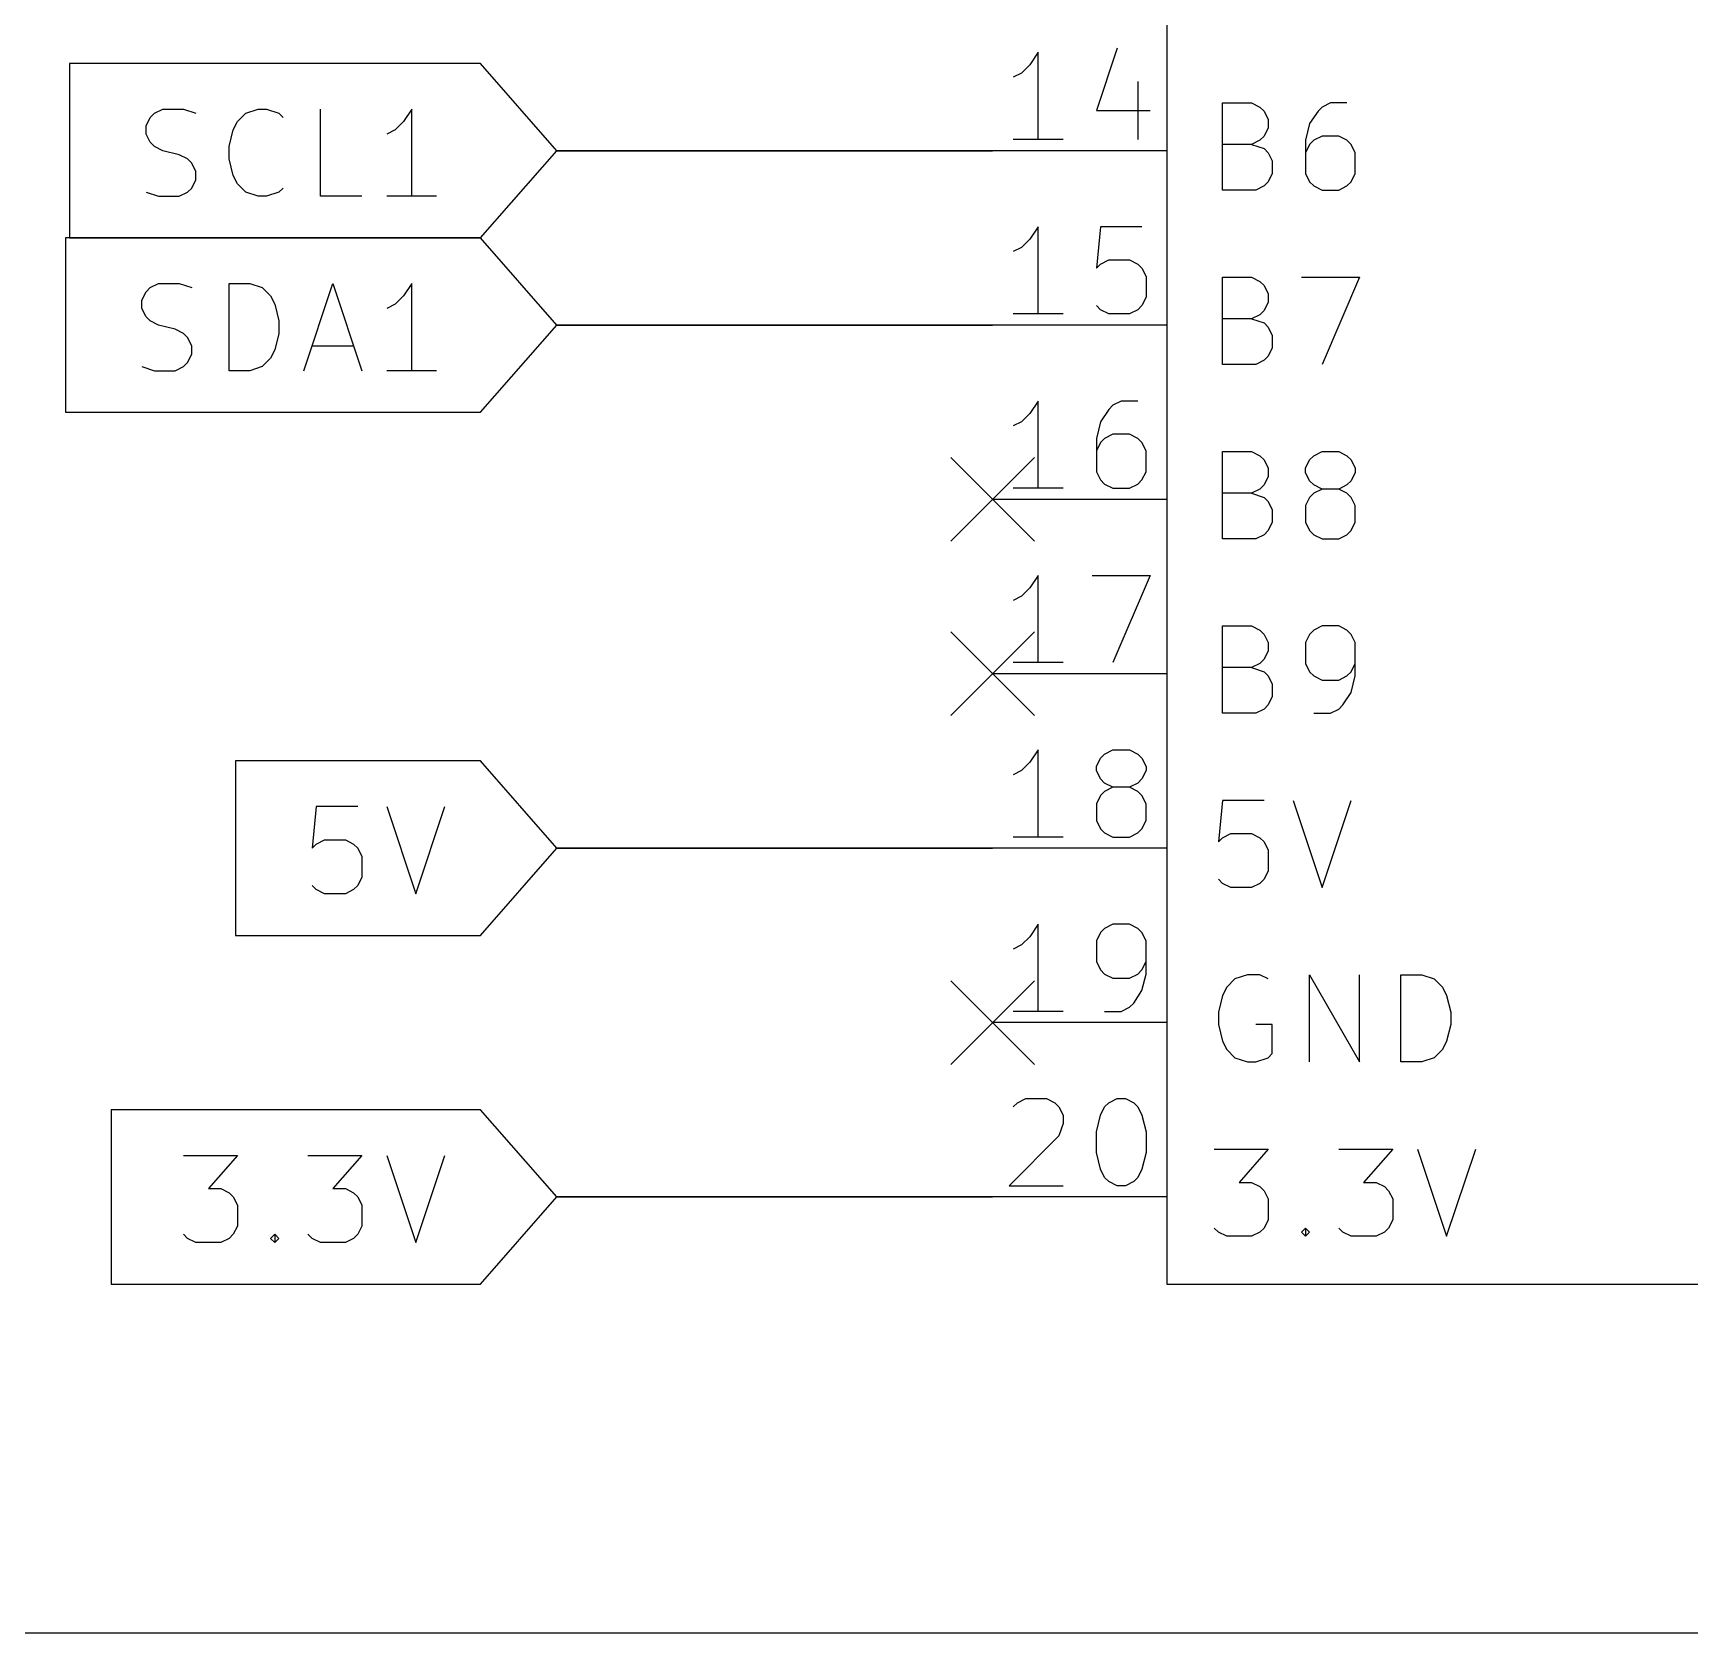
# Model space of a CAD drawing. Extents: x -4.8 to 16.7, y -9.4 to 5.7.
# Drawn here: x 10.352 to 12.49, y -3.192 to -1.128 of the extents above; entities that cross this region are included whole.
import ezdxf

# ---------------------------------------------------------------- set-up
doc = ezdxf.new("R2010")
doc.units = 0
doc.header["$MEASUREMENT"] = 0
for name, color, linetype in [('BLUE2', 5, 'CONTINUOUS'), ('BLUE3', 171, 'CONTINUOUS'), ('CYAN2', 4, 'CONTINUOUS'), ('RED2', 1, 'CONTINUOUS'), ('RED3', 11, 'CONTINUOUS')]:
    doc.layers.add(name, color=color, linetype=linetype)
doc.layers.add('GREEN3', color=91, linetype='CONTINUOUS', lineweight=30)

msp = doc.modelspace()

# ---------------------------------------------------------------- linework, layer by layer
at = {"layer": 'BLUE2', "linetype": 'Continuous'}
for p, q in [((11.5358, -1.6757), (11.6438, -1.7837)), ((11.6438, -1.6757), (11.5358, -1.7837)), ((11.5358, -1.9007), (11.6438, -2.0087)), ((11.6438, -1.9007), (11.5358, -2.0087)), ((11.5358, -2.3507), (11.6438, -2.4587)), ((11.6438, -2.3507), (11.5358, -2.4587))]:
    msp.add_line(p, q, dxfattribs=at)
at = {"layer": 'BLUE3'}
msp.add_line((8.3273, -3.1922), (16.6523, -3.1922), dxfattribs=at)
at = {"layer": 'CYAN2', "linetype": 'Continuous'}
for p, q in [((11.8866, -1.3305), (11.8866, -1.218)), ((11.8866, -1.218), (11.9241, -1.218)), ((11.8866, -1.3305), (11.8866, -1.218)), ((11.8866, -1.218), (11.9241, -1.218)), ((11.9241, -1.218), (11.9348, -1.2234)), ((11.9241, -1.218), (11.9348, -1.2234)), ((12.0259, -1.218), (12.0152, -1.2234)), ((12.0259, -1.218), (12.0152, -1.2234)), ((12.0473, -1.218), (12.0259, -1.218)), ((12.0473, -1.218), (12.0259, -1.218)), ((11.9348, -1.2234), (11.9402, -1.2288)), ((11.9348, -1.2234), (11.9402, -1.2288)), ((11.9402, -1.2288), (11.9455, -1.2395)), ((11.9402, -1.2288), (11.9455, -1.2395)), ((11.9455, -1.2395), (11.9455, -1.2502)), ((11.9455, -1.2395), (11.9455, -1.2502)), ((12.0099, -1.2288), (11.9991, -1.2448)), ((12.0099, -1.2288), (11.9991, -1.2448)), ((12.0152, -1.2234), (12.0099, -1.2288)), ((12.0152, -1.2234), (12.0099, -1.2288)), ((11.9402, -1.2609), (11.9348, -1.2663)), ((11.9402, -1.2609), (11.9348, -1.2663)), ((11.9455, -1.2502), (11.9402, -1.2609)), ((11.9455, -1.2502), (11.9402, -1.2609)), ((11.9991, -1.2448), (11.9938, -1.2663)), ((11.9991, -1.2448), (11.9938, -1.2663)), ((12.0152, -1.2609), (12.0045, -1.2663)), ((12.0152, -1.2609), (12.0045, -1.2663)), ((12.0366, -1.2609), (12.0152, -1.2609)), ((12.0366, -1.2609), (12.0152, -1.2609)), ((12.0473, -1.2663), (12.0366, -1.2609)), ((12.0473, -1.2663), (12.0366, -1.2609)), ((11.9241, -1.2716), (11.8866, -1.2716)), ((11.9241, -1.2716), (11.8866, -1.2716)), ((11.9348, -1.2663), (11.9241, -1.2716)), ((11.9348, -1.2663), (11.9241, -1.2716)), ((11.9241, -1.2716), (11.9402, -1.277)), ((11.9241, -1.2716), (11.9402, -1.277)), ((11.9402, -1.277), (11.9455, -1.2823)), ((11.9402, -1.277), (11.9455, -1.2823)), ((11.9455, -1.2823), (11.9509, -1.293)), ((11.9455, -1.2823), (11.9509, -1.293)), ((11.9938, -1.2663), (11.9938, -1.3091)), ((11.9938, -1.2663), (11.9938, -1.3091)), ((11.9991, -1.2716), (11.9938, -1.2823)), ((11.9991, -1.2716), (11.9938, -1.2823)), ((12.0045, -1.2663), (11.9991, -1.2716)), ((12.0045, -1.2663), (11.9991, -1.2716)), ((12.0527, -1.2716), (12.0473, -1.2663)), ((12.0527, -1.2716), (12.0473, -1.2663)), ((12.058, -1.2823), (12.0527, -1.2716)), ((12.058, -1.2823), (12.0527, -1.2716)), ((12.058, -1.3091), (12.058, -1.2823)), ((12.058, -1.3091), (12.058, -1.2823)), ((11.9509, -1.293), (11.9509, -1.3091)), ((11.9509, -1.293), (11.9509, -1.3091)), ((11.9402, -1.3252), (11.9295, -1.3305)), ((11.9402, -1.3252), (11.9295, -1.3305)), ((11.9455, -1.3198), (11.9402, -1.3252)), ((11.9455, -1.3198), (11.9402, -1.3252)), ((11.9509, -1.3091), (11.9455, -1.3198)), ((11.9509, -1.3091), (11.9455, -1.3198)), ((11.9938, -1.3091), (11.9991, -1.3198)), ((11.9938, -1.3091), (11.9991, -1.3198)), ((11.9991, -1.3198), (12.0045, -1.3252)), ((11.9991, -1.3198), (12.0045, -1.3252)), ((12.0045, -1.3252), (12.0152, -1.3305)), ((12.0045, -1.3252), (12.0152, -1.3305)), ((12.0366, -1.3305), (12.0473, -1.3252)), ((12.0366, -1.3305), (12.0473, -1.3252)), ((12.0473, -1.3252), (12.0527, -1.3198)), ((12.0473, -1.3252), (12.0527, -1.3198)), ((12.0527, -1.3198), (12.058, -1.3091)), ((12.0527, -1.3198), (12.058, -1.3091)), ((11.9295, -1.3305), (11.8866, -1.3305)), ((11.9295, -1.3305), (11.8866, -1.3305)), ((12.0152, -1.3305), (12.0366, -1.3305)), ((12.0152, -1.3305), (12.0366, -1.3305)), ((11.8866, -1.5555), (11.8866, -1.443)), ((11.8866, -1.443), (11.9241, -1.443)), ((11.8866, -1.5555), (11.8866, -1.443)), ((11.8866, -1.443), (11.9241, -1.443)), ((11.9241, -1.443), (11.9348, -1.4484)), ((11.9241, -1.443), (11.9348, -1.4484)), ((11.9348, -1.4484), (11.9402, -1.4538)), ((11.9348, -1.4484), (11.9402, -1.4538)), ((11.9402, -1.4538), (11.9455, -1.4645)), ((11.9402, -1.4538), (11.9455, -1.4645)), ((11.9884, -1.443), (12.0634, -1.443)), ((11.9884, -1.443), (12.0634, -1.443)), ((12.0634, -1.443), (12.0152, -1.5555)), ((12.0634, -1.443), (12.0152, -1.5555)), ((11.9455, -1.4752), (11.9402, -1.4859)), ((11.9455, -1.4752), (11.9402, -1.4859)), ((11.9455, -1.4645), (11.9455, -1.4752)), ((11.9455, -1.4645), (11.9455, -1.4752)), ((11.9241, -1.4966), (11.8866, -1.4966)), ((11.9241, -1.4966), (11.8866, -1.4966)), ((11.9348, -1.4913), (11.9241, -1.4966)), ((11.9348, -1.4913), (11.9241, -1.4966)), ((11.9241, -1.4966), (11.9402, -1.502)), ((11.9241, -1.4966), (11.9402, -1.502)), ((11.9402, -1.4859), (11.9348, -1.4913)), ((11.9402, -1.4859), (11.9348, -1.4913)), ((11.9402, -1.502), (11.9455, -1.5073)), ((11.9402, -1.502), (11.9455, -1.5073)), ((11.9455, -1.5073), (11.9509, -1.518)), ((11.9455, -1.5073), (11.9509, -1.518)), ((11.9509, -1.518), (11.9509, -1.5341)), ((11.9509, -1.518), (11.9509, -1.5341)), ((11.9509, -1.5341), (11.9455, -1.5448)), ((11.9509, -1.5341), (11.9455, -1.5448)), ((11.9295, -1.5555), (11.8866, -1.5555)), ((11.9295, -1.5555), (11.8866, -1.5555)), ((11.9402, -1.5502), (11.9295, -1.5555)), ((11.9402, -1.5502), (11.9295, -1.5555)), ((11.9455, -1.5448), (11.9402, -1.5502)), ((11.9455, -1.5448), (11.9402, -1.5502)), ((11.8866, -1.7805), (11.8866, -1.668)), ((11.8866, -1.668), (11.9241, -1.668)), ((11.8866, -1.7805), (11.8866, -1.668)), ((11.8866, -1.668), (11.9241, -1.668)), ((11.9241, -1.668), (11.9348, -1.6734)), ((11.9241, -1.668), (11.9348, -1.6734)), ((11.9348, -1.6734), (11.9402, -1.6788)), ((11.9348, -1.6734), (11.9402, -1.6788)), ((11.9402, -1.6788), (11.9455, -1.6895)), ((11.9402, -1.6788), (11.9455, -1.6895)), ((11.9938, -1.6895), (11.9991, -1.6788)), ((11.9938, -1.6895), (11.9991, -1.6788)), ((11.9991, -1.6788), (12.0045, -1.6734)), ((11.9991, -1.6788), (12.0045, -1.6734)), ((12.0045, -1.6734), (12.0152, -1.668)), ((12.0045, -1.6734), (12.0152, -1.668)), ((12.0152, -1.668), (12.0366, -1.668)), ((12.0152, -1.668), (12.0366, -1.668)), ((12.0366, -1.668), (12.0473, -1.6734)), ((12.0366, -1.668), (12.0473, -1.6734)), ((12.0473, -1.6734), (12.0527, -1.6788)), ((12.0473, -1.6734), (12.0527, -1.6788)), ((12.0527, -1.6788), (12.058, -1.6895)), ((12.0527, -1.6788), (12.058, -1.6895)), ((11.9455, -1.7002), (11.9402, -1.7109)), ((11.9455, -1.7002), (11.9402, -1.7109)), ((11.9455, -1.6895), (11.9455, -1.7002)), ((11.9455, -1.6895), (11.9455, -1.7002)), ((11.9938, -1.6948), (11.9938, -1.6895)), ((11.9938, -1.6948), (11.9938, -1.6895)), ((11.9991, -1.7055), (11.9938, -1.6948)), ((11.9991, -1.7055), (11.9938, -1.6948)), ((12.0045, -1.7109), (11.9991, -1.7055)), ((12.0045, -1.7109), (11.9991, -1.7055)), ((12.0527, -1.7055), (12.0473, -1.7109)), ((12.0527, -1.7055), (12.0473, -1.7109)), ((12.058, -1.6948), (12.0527, -1.7055)), ((12.058, -1.6948), (12.0527, -1.7055)), ((12.058, -1.6895), (12.058, -1.6948)), ((12.058, -1.6895), (12.058, -1.6948)), ((11.9241, -1.7216), (11.8866, -1.7216)), ((11.9241, -1.7216), (11.8866, -1.7216)), ((11.9348, -1.7163), (11.9241, -1.7216)), ((11.9348, -1.7163), (11.9241, -1.7216)), ((11.9241, -1.7216), (11.9402, -1.727)), ((11.9241, -1.7216), (11.9402, -1.727)), ((11.9402, -1.7109), (11.9348, -1.7163)), ((11.9402, -1.7109), (11.9348, -1.7163)), ((11.9402, -1.727), (11.9455, -1.7323)), ((11.9402, -1.727), (11.9455, -1.7323)), ((11.9991, -1.727), (11.9938, -1.7377)), ((11.9991, -1.727), (11.9938, -1.7377)), ((12.0045, -1.7216), (11.9991, -1.727)), ((12.0045, -1.7216), (11.9991, -1.727)), ((12.0152, -1.7163), (12.0045, -1.7109)), ((12.0152, -1.7163), (12.0045, -1.7109)), ((12.0152, -1.7163), (12.0045, -1.7216)), ((12.0152, -1.7163), (12.0045, -1.7216)), ((12.0366, -1.7163), (12.0152, -1.7163)), ((12.0366, -1.7163), (12.0152, -1.7163)), ((12.0473, -1.7109), (12.0366, -1.7163)), ((12.0473, -1.7109), (12.0366, -1.7163)), ((12.0473, -1.7216), (12.0366, -1.7163)), ((12.0473, -1.7216), (12.0366, -1.7163)), ((12.0527, -1.727), (12.0473, -1.7216)), ((12.0527, -1.727), (12.0473, -1.7216)), ((12.058, -1.7377), (12.0527, -1.727)), ((12.058, -1.7377), (12.0527, -1.727)), ((11.9455, -1.7323), (11.9509, -1.743)), ((11.9455, -1.7323), (11.9509, -1.743)), ((11.9509, -1.743), (11.9509, -1.7591)), ((11.9509, -1.743), (11.9509, -1.7591)), ((11.9938, -1.7377), (11.9938, -1.7591)), ((11.9938, -1.7377), (11.9938, -1.7591)), ((12.058, -1.7591), (12.058, -1.7377)), ((12.058, -1.7591), (12.058, -1.7377)), ((11.9455, -1.7698), (11.9402, -1.7752)), ((11.9455, -1.7698), (11.9402, -1.7752)), ((11.9509, -1.7591), (11.9455, -1.7698)), ((11.9509, -1.7591), (11.9455, -1.7698)), ((11.9938, -1.7591), (11.9991, -1.7698)), ((11.9938, -1.7591), (11.9991, -1.7698)), ((11.9991, -1.7698), (12.0045, -1.7752)), ((11.9991, -1.7698), (12.0045, -1.7752)), ((12.0473, -1.7752), (12.0527, -1.7698)), ((12.0473, -1.7752), (12.0527, -1.7698)), ((12.0527, -1.7698), (12.058, -1.7591)), ((12.0527, -1.7698), (12.058, -1.7591)), ((11.9295, -1.7805), (11.8866, -1.7805)), ((11.9295, -1.7805), (11.8866, -1.7805)), ((11.9402, -1.7752), (11.9295, -1.7805)), ((11.9402, -1.7752), (11.9295, -1.7805)), ((12.0045, -1.7752), (12.0152, -1.7805)), ((12.0045, -1.7752), (12.0152, -1.7805)), ((12.0152, -1.7805), (12.0366, -1.7805)), ((12.0152, -1.7805), (12.0366, -1.7805)), ((12.0366, -1.7805), (12.0473, -1.7752)), ((12.0366, -1.7805), (12.0473, -1.7752)), ((11.8866, -2.0055), (11.8866, -1.893)), ((11.8866, -1.893), (11.9241, -1.893)), ((11.8866, -2.0055), (11.8866, -1.893)), ((11.8866, -1.893), (11.9241, -1.893)), ((11.9241, -1.893), (11.9348, -1.8984)), ((11.9241, -1.893), (11.9348, -1.8984)), ((11.9348, -1.8984), (11.9402, -1.9038)), ((11.9348, -1.8984), (11.9402, -1.9038)), ((12.0045, -1.8984), (11.9991, -1.9038)), ((12.0045, -1.8984), (11.9991, -1.9038)), ((12.0152, -1.893), (12.0045, -1.8984)), ((12.0152, -1.893), (12.0045, -1.8984)), ((12.0366, -1.893), (12.0152, -1.893)), ((12.0366, -1.893), (12.0152, -1.893)), ((12.0473, -1.8984), (12.0366, -1.893)), ((12.0473, -1.8984), (12.0366, -1.893)), ((12.0527, -1.9038), (12.0473, -1.8984)), ((12.0527, -1.9038), (12.0473, -1.8984)), ((11.9402, -1.9038), (11.9455, -1.9145)), ((11.9402, -1.9038), (11.9455, -1.9145)), ((11.9455, -1.9145), (11.9455, -1.9252)), ((11.9455, -1.9145), (11.9455, -1.9252)), ((11.9991, -1.9038), (11.9938, -1.9145)), ((11.9991, -1.9038), (11.9938, -1.9145)), ((11.9938, -1.9145), (11.9938, -1.9413)), ((11.9938, -1.9145), (11.9938, -1.9413)), ((12.058, -1.9145), (12.0527, -1.9038)), ((12.058, -1.9145), (12.0527, -1.9038)), ((12.058, -1.9573), (12.058, -1.9145)), ((12.058, -1.9573), (12.058, -1.9145)), ((11.9348, -1.9413), (11.9241, -1.9466)), ((11.9348, -1.9413), (11.9241, -1.9466)), ((11.9402, -1.9359), (11.9348, -1.9413)), ((11.9402, -1.9359), (11.9348, -1.9413)), ((11.9455, -1.9252), (11.9402, -1.9359)), ((11.9455, -1.9252), (11.9402, -1.9359)), ((11.9938, -1.9413), (11.9991, -1.952)), ((11.9938, -1.9413), (11.9991, -1.952)), ((12.0527, -1.952), (12.058, -1.9413)), ((12.0527, -1.952), (12.058, -1.9413)), ((11.9241, -1.9466), (11.8866, -1.9466)), ((11.9241, -1.9466), (11.8866, -1.9466)), ((11.9241, -1.9466), (11.9402, -1.952)), ((11.9241, -1.9466), (11.9402, -1.952)), ((11.9402, -1.952), (11.9455, -1.9573)), ((11.9402, -1.952), (11.9455, -1.9573)), ((11.9455, -1.9573), (11.9509, -1.968)), ((11.9455, -1.9573), (11.9509, -1.968)), ((11.9991, -1.952), (12.0045, -1.9573)), ((11.9991, -1.952), (12.0045, -1.9573)), ((12.0045, -1.9573), (12.0152, -1.9627)), ((12.0045, -1.9573), (12.0152, -1.9627)), ((12.0152, -1.9627), (12.0366, -1.9627)), ((12.0152, -1.9627), (12.0366, -1.9627)), ((12.0366, -1.9627), (12.0473, -1.9573)), ((12.0366, -1.9627), (12.0473, -1.9573)), ((12.0473, -1.9573), (12.0527, -1.952)), ((12.0473, -1.9573), (12.0527, -1.952)), ((12.0527, -1.9788), (12.058, -1.9573)), ((12.0527, -1.9788), (12.058, -1.9573)), ((11.9509, -1.9841), (11.9455, -1.9948)), ((11.9509, -1.9841), (11.9455, -1.9948)), ((11.9509, -1.968), (11.9509, -1.9841)), ((11.9509, -1.968), (11.9509, -1.9841)), ((12.042, -1.9948), (12.0527, -1.9788)), ((12.042, -1.9948), (12.0527, -1.9788)), ((11.9295, -2.0055), (11.8866, -2.0055)), ((11.9295, -2.0055), (11.8866, -2.0055)), ((11.9402, -2.0002), (11.9295, -2.0055)), ((11.9402, -2.0002), (11.9295, -2.0055)), ((11.9455, -1.9948), (11.9402, -2.0002)), ((11.9455, -1.9948), (11.9402, -2.0002)), ((12.0045, -2.0055), (12.0259, -2.0055)), ((12.0045, -2.0055), (12.0259, -2.0055)), ((12.0259, -2.0055), (12.0366, -2.0002)), ((12.0259, -2.0055), (12.0366, -2.0002)), ((12.0366, -2.0002), (12.042, -1.9948)), ((12.0366, -2.0002), (12.042, -1.9948)), ((11.8866, -2.118), (11.8813, -2.1716)), ((11.8866, -2.118), (11.8813, -2.1716)), ((11.9402, -2.118), (11.8866, -2.118)), ((11.9402, -2.118), (11.8866, -2.118)), ((11.9777, -2.118), (12.0152, -2.2305)), ((11.9777, -2.118), (12.0152, -2.2305)), ((12.0152, -2.2305), (12.0527, -2.118)), ((12.0152, -2.2305), (12.0527, -2.118)), ((11.8813, -2.1716), (11.8866, -2.1663)), ((11.8813, -2.1716), (11.8866, -2.1663)), ((11.8866, -2.1663), (11.8974, -2.1609)), ((11.8866, -2.1663), (11.8974, -2.1609)), ((11.8974, -2.1609), (11.9241, -2.1609)), ((11.8974, -2.1609), (11.9241, -2.1609)), ((11.9241, -2.1609), (11.9348, -2.1663)), ((11.9241, -2.1609), (11.9348, -2.1663)), ((11.9348, -2.1663), (11.9402, -2.1716)), ((11.9348, -2.1663), (11.9402, -2.1716)), ((11.9402, -2.1716), (11.9455, -2.1823)), ((11.9402, -2.1716), (11.9455, -2.1823)), ((11.9455, -2.1823), (11.9455, -2.2091)), ((11.9455, -2.1823), (11.9455, -2.2091)), ((11.8866, -2.2252), (11.8813, -2.2198)), ((11.8866, -2.2252), (11.8813, -2.2198)), ((11.9402, -2.2198), (11.9348, -2.2252)), ((11.9402, -2.2198), (11.9348, -2.2252)), ((11.9455, -2.2091), (11.9402, -2.2198)), ((11.9455, -2.2091), (11.9402, -2.2198)), ((11.8974, -2.2305), (11.8866, -2.2252)), ((11.8974, -2.2305), (11.8866, -2.2252)), ((11.9241, -2.2305), (11.8974, -2.2305)), ((11.9241, -2.2305), (11.8974, -2.2305)), ((11.9348, -2.2252), (11.9241, -2.2305)), ((11.9348, -2.2252), (11.9241, -2.2305)), ((11.9027, -2.3484), (11.892, -2.3591)), ((11.9027, -2.3484), (11.892, -2.3591)), ((11.9188, -2.343), (11.9027, -2.3484)), ((11.9188, -2.343), (11.9027, -2.3484)), ((11.9348, -2.343), (11.9188, -2.343)), ((11.9348, -2.343), (11.9188, -2.343)), ((11.9455, -2.3484), (11.9348, -2.343)), ((11.9455, -2.3484), (11.9348, -2.343)), ((11.9991, -2.4555), (11.9991, -2.343)), ((11.9991, -2.343), (12.0634, -2.4555)), ((11.9991, -2.4555), (11.9991, -2.343)), ((11.9991, -2.343), (12.0634, -2.4555)), ((12.0634, -2.4555), (12.0634, -2.343)), ((12.0634, -2.4555), (12.0634, -2.343)), ((12.117, -2.4555), (12.117, -2.343)), ((12.117, -2.343), (12.1438, -2.343)), ((12.117, -2.4555), (12.117, -2.343)), ((12.117, -2.343), (12.1438, -2.343)), ((12.1438, -2.343), (12.1598, -2.3484)), ((12.1438, -2.343), (12.1598, -2.3484)), ((12.1598, -2.3484), (12.1705, -2.3591)), ((12.1598, -2.3484), (12.1705, -2.3591)), ((11.8866, -2.3698), (11.8813, -2.3913)), ((11.8866, -2.3698), (11.8813, -2.3913)), ((11.892, -2.3591), (11.8866, -2.3698)), ((11.892, -2.3591), (11.8866, -2.3698)), ((12.1705, -2.3591), (12.1759, -2.3698)), ((12.1705, -2.3591), (12.1759, -2.3698)), ((12.1759, -2.3698), (12.1813, -2.3913)), ((12.1759, -2.3698), (12.1813, -2.3913)), ((11.8813, -2.3913), (11.8813, -2.4073)), ((11.8813, -2.3913), (11.8813, -2.4073)), ((12.1813, -2.3913), (12.1813, -2.4073)), ((12.1813, -2.3913), (12.1813, -2.4073)), ((11.8813, -2.4073), (11.8866, -2.4288)), ((11.8813, -2.4073), (11.8866, -2.4288)), ((11.9509, -2.4073), (11.9295, -2.4073)), ((11.9509, -2.4073), (11.9295, -2.4073)), ((11.9509, -2.4448), (11.9509, -2.4073)), ((11.9509, -2.4448), (11.9509, -2.4073)), ((12.1813, -2.4073), (12.1759, -2.4288)), ((12.1813, -2.4073), (12.1759, -2.4288)), ((11.8866, -2.4288), (11.892, -2.4395)), ((11.8866, -2.4288), (11.892, -2.4395)), ((12.1759, -2.4288), (12.1705, -2.4395)), ((12.1759, -2.4288), (12.1705, -2.4395)), ((11.892, -2.4395), (11.9027, -2.4502)), ((11.892, -2.4395), (11.9027, -2.4502)), ((11.9027, -2.4502), (11.9188, -2.4555)), ((11.9027, -2.4502), (11.9188, -2.4555)), ((11.9188, -2.4555), (11.9295, -2.4555)), ((11.9188, -2.4555), (11.9295, -2.4555)), ((11.9295, -2.4555), (11.9455, -2.4502)), ((11.9295, -2.4555), (11.9455, -2.4502)), ((11.9455, -2.4502), (11.9509, -2.4448)), ((11.9455, -2.4502), (11.9509, -2.4448)), ((12.1438, -2.4555), (12.117, -2.4555)), ((12.1438, -2.4555), (12.117, -2.4555)), ((12.1598, -2.4502), (12.1438, -2.4555)), ((12.1598, -2.4502), (12.1438, -2.4555)), ((12.1705, -2.4395), (12.1598, -2.4502)), ((12.1705, -2.4395), (12.1598, -2.4502)), ((11.8759, -2.568), (11.9455, -2.568)), ((11.8759, -2.568), (11.9455, -2.568)), ((11.9455, -2.568), (11.9081, -2.6109)), ((11.9455, -2.568), (11.9081, -2.6109)), ((12.0366, -2.568), (12.1063, -2.568)), ((12.0366, -2.568), (12.1063, -2.568)), ((12.1063, -2.568), (12.0688, -2.6109)), ((12.1063, -2.568), (12.0688, -2.6109)), ((12.1384, -2.568), (12.1759, -2.6805)), ((12.1384, -2.568), (12.1759, -2.6805)), ((12.1759, -2.6805), (12.2134, -2.568)), ((12.1759, -2.6805), (12.2134, -2.568)), ((11.9081, -2.6109), (11.9241, -2.6109)), ((11.9081, -2.6109), (11.9241, -2.6109)), ((11.9241, -2.6109), (11.9348, -2.6163)), ((11.9241, -2.6109), (11.9348, -2.6163)), ((11.9348, -2.6163), (11.9402, -2.6216)), ((11.9348, -2.6163), (11.9402, -2.6216)), ((11.9402, -2.6216), (11.9455, -2.6323)), ((11.9402, -2.6216), (11.9455, -2.6323)), ((12.0688, -2.6109), (12.0848, -2.6109)), ((12.0688, -2.6109), (12.0848, -2.6109)), ((12.0848, -2.6109), (12.0956, -2.6163)), ((12.0848, -2.6109), (12.0956, -2.6163)), ((12.0956, -2.6163), (12.1009, -2.6216)), ((12.0956, -2.6163), (12.1009, -2.6216)), ((12.1009, -2.6216), (12.1063, -2.6323)), ((12.1009, -2.6216), (12.1063, -2.6323)), ((11.9455, -2.6323), (11.9455, -2.6591)), ((11.9455, -2.6323), (11.9455, -2.6591)), ((12.1063, -2.6323), (12.1063, -2.6591)), ((12.1063, -2.6323), (12.1063, -2.6591)), ((11.8813, -2.6752), (11.8759, -2.6698)), ((11.8813, -2.6752), (11.8759, -2.6698)), ((11.9402, -2.6698), (11.9348, -2.6752)), ((11.9402, -2.6698), (11.9348, -2.6752)), ((11.9455, -2.6591), (11.9402, -2.6698)), ((11.9455, -2.6591), (11.9402, -2.6698)), ((11.9884, -2.6752), (11.9938, -2.6698)), ((11.9884, -2.6752), (11.9938, -2.6698)), ((11.9938, -2.6698), (11.9991, -2.6752)), ((11.9938, -2.6698), (11.9938, -2.6805)), ((11.9938, -2.6698), (11.9991, -2.6752)), ((11.9938, -2.6698), (11.9938, -2.6805)), ((12.042, -2.6752), (12.0366, -2.6698)), ((12.042, -2.6752), (12.0366, -2.6698)), ((12.1009, -2.6698), (12.0956, -2.6752)), ((12.1009, -2.6698), (12.0956, -2.6752)), ((12.1063, -2.6591), (12.1009, -2.6698)), ((12.1063, -2.6591), (12.1009, -2.6698)), ((11.892, -2.6805), (11.8813, -2.6752)), ((11.892, -2.6805), (11.8813, -2.6752)), ((11.9241, -2.6805), (11.892, -2.6805)), ((11.9241, -2.6805), (11.892, -2.6805)), ((11.9348, -2.6752), (11.9241, -2.6805)), ((11.9348, -2.6752), (11.9241, -2.6805)), ((11.9938, -2.6805), (11.9884, -2.6752)), ((11.9938, -2.6805), (11.9884, -2.6752)), ((11.9991, -2.6752), (11.9938, -2.6805)), ((11.9991, -2.6752), (11.9938, -2.6805)), ((12.0527, -2.6805), (12.042, -2.6752)), ((12.0527, -2.6805), (12.042, -2.6752)), ((12.0848, -2.6805), (12.0527, -2.6805)), ((12.0848, -2.6805), (12.0527, -2.6805)), ((12.0956, -2.6752), (12.0848, -2.6805)), ((12.0956, -2.6752), (12.0848, -2.6805))]:
    msp.add_line(p, q, dxfattribs=at)
at = {"layer": 'GREEN3', "linetype": 'Continuous'}
for p, q in [((11.0273, -1.2797), (11.5898, -1.2797)), ((11.0273, -1.5047), (11.5898, -1.5047)), ((11.0273, -2.1797), (11.5898, -2.1797)), ((11.0273, -2.6297), (11.5898, -2.6297))]:
    msp.add_line(p, q, dxfattribs=at)
at = {"layer": 'RED2', "linetype": 'Continuous'}
for p, q in [((11.8148, 1.8703), (11.8148, -2.7422)), ((10.9289, -1.1671), (10.3985, -1.1671)), ((10.3985, -1.1671), (10.3985, -1.2797)), ((11.0273, -1.2797), (10.9289, -1.1671)), ((10.4973, -1.2475), (10.5027, -1.2368)), ((10.5027, -1.2368), (10.508, -1.2314)), ((10.508, -1.2314), (10.5187, -1.2261)), ((10.5187, -1.2261), (10.5455, -1.2261)), ((10.5455, -1.2261), (10.5616, -1.2314)), ((10.6152, -1.2421), (10.6259, -1.2314)), ((10.6259, -1.2314), (10.642, -1.2261)), ((10.642, -1.2261), (10.6527, -1.2261)), ((10.6527, -1.2261), (10.6687, -1.2314)), ((10.6687, -1.2314), (10.6741, -1.2368)), ((10.7223, -1.3386), (10.7223, -1.2261)), ((10.8402, -1.2261), (10.8295, -1.2421)), ((10.8402, -1.3386), (10.8402, -1.2261)), ((10.4973, -1.2582), (10.4973, -1.2475)), ((10.5027, -1.2689), (10.4973, -1.2582)), ((10.6045, -1.2743), (10.6098, -1.2529)), ((10.6098, -1.2529), (10.6152, -1.2421)), ((10.8187, -1.2529), (10.808, -1.2582)), ((10.8295, -1.2421), (10.8187, -1.2529)), ((10.3985, -1.2797), (10.3985, -1.3922)), ((10.508, -1.2743), (10.5027, -1.2689)), ((10.5187, -1.2797), (10.508, -1.2743)), ((10.5402, -1.285), (10.5187, -1.2797)), ((10.6045, -1.2904), (10.6045, -1.2743)), ((10.9289, -1.3922), (11.0273, -1.2797)), ((11.8148, -1.2797), (11.5898, -1.2797)), ((11.8148, -1.2797), (11.5898, -1.2797)), ((10.5509, -1.2904), (10.5402, -1.285)), ((10.5562, -1.2957), (10.5509, -1.2904)), ((10.5616, -1.3065), (10.5562, -1.2957)), ((10.6098, -1.3118), (10.6045, -1.2904)), ((10.5562, -1.3279), (10.5616, -1.3172)), ((10.5616, -1.3172), (10.5616, -1.3065)), ((10.6152, -1.3225), (10.6098, -1.3118)), ((10.6259, -1.3332), (10.6152, -1.3225)), ((10.4973, -1.3332), (10.5134, -1.3386)), ((10.5134, -1.3386), (10.5402, -1.3386)), ((10.5402, -1.3386), (10.5509, -1.3332)), ((10.5509, -1.3332), (10.5562, -1.3279)), ((10.642, -1.3386), (10.6259, -1.3332)), ((10.6527, -1.3386), (10.642, -1.3386)), ((10.6687, -1.3332), (10.6527, -1.3386)), ((10.6741, -1.3279), (10.6687, -1.3332)), ((10.7759, -1.3386), (10.7223, -1.3386)), ((10.8723, -1.3386), (10.808, -1.3386)), ((10.9289, -1.3921), (10.3931, -1.3921)), ((10.3931, -1.3921), (10.3931, -1.5047)), ((10.3985, -1.3922), (10.9289, -1.3922)), ((11.0273, -1.5047), (10.9289, -1.3921)), ((10.5027, -1.4564), (10.5134, -1.4511)), ((10.5134, -1.4511), (10.5402, -1.4511)), ((10.5402, -1.4511), (10.5562, -1.4564)), ((10.6045, -1.5636), (10.6045, -1.4511)), ((10.6045, -1.4511), (10.6312, -1.4511)), ((10.6312, -1.4511), (10.6473, -1.4564)), ((10.7009, -1.5636), (10.7384, -1.4511)), ((10.7384, -1.4511), (10.7759, -1.5636)), ((10.8402, -1.4511), (10.8295, -1.4671)), ((10.8402, -1.5636), (10.8402, -1.4511)), ((10.492, -1.4725), (10.4973, -1.4618)), ((10.492, -1.4832), (10.492, -1.4725)), ((10.4973, -1.4618), (10.5027, -1.4564)), ((10.6473, -1.4564), (10.658, -1.4671)), ((10.658, -1.4671), (10.6634, -1.4779)), ((10.8295, -1.4671), (10.8187, -1.4779)), ((10.4973, -1.4939), (10.492, -1.4832)), ((10.5027, -1.4993), (10.4973, -1.4939)), ((10.6634, -1.4779), (10.6687, -1.4993)), ((10.8187, -1.4779), (10.808, -1.4832)), ((10.3931, -1.5047), (10.3931, -1.6172)), ((10.5134, -1.5047), (10.5027, -1.4993)), ((10.5348, -1.51), (10.5134, -1.5047)), ((10.5455, -1.5154), (10.5348, -1.51)), ((10.5509, -1.5207), (10.5455, -1.5154)), ((10.6687, -1.5154), (10.6634, -1.5368)), ((10.6687, -1.4993), (10.6687, -1.5154)), ((10.9289, -1.6172), (11.0273, -1.5047)), ((11.8148, -1.5047), (11.5898, -1.5047)), ((11.8148, -1.5047), (11.5898, -1.5047)), ((10.5562, -1.5315), (10.5509, -1.5207)), ((10.5562, -1.5422), (10.5562, -1.5315)), ((10.6634, -1.5368), (10.658, -1.5475)), ((10.7116, -1.5315), (10.7652, -1.5315)), ((10.492, -1.5582), (10.508, -1.5636)), ((10.5348, -1.5636), (10.5455, -1.5582)), ((10.5455, -1.5582), (10.5509, -1.5529)), ((10.5509, -1.5529), (10.5562, -1.5422)), ((10.6473, -1.5582), (10.6312, -1.5636)), ((10.658, -1.5475), (10.6473, -1.5582)), ((10.508, -1.5636), (10.5348, -1.5636)), ((10.6312, -1.5636), (10.6045, -1.5636)), ((10.8723, -1.5636), (10.808, -1.5636)), ((10.3931, -1.6172), (10.9289, -1.6172)), ((11.8148, -1.7297), (11.5898, -1.7297)), ((11.8148, -1.7297), (11.5898, -1.7297)), ((11.8148, -1.9547), (11.5898, -1.9547)), ((11.8148, -1.9547), (11.5898, -1.9547)), ((10.9289, -2.0671), (10.6128, -2.0671)), ((10.6128, -2.0671), (10.6128, -2.1797)), ((11.0273, -2.1797), (10.9289, -2.0671)), ((10.717, -2.1261), (10.7116, -2.1797)), ((10.7705, -2.1261), (10.717, -2.1261)), ((10.808, -2.1261), (10.8455, -2.2386)), ((10.8455, -2.2386), (10.883, -2.1261)), ((10.6128, -2.1797), (10.6128, -2.2922)), ((10.7116, -2.1797), (10.717, -2.1743)), ((10.717, -2.1743), (10.7277, -2.1689)), ((10.7277, -2.1689), (10.7545, -2.1689)), ((10.7545, -2.1689), (10.7652, -2.1743)), ((10.7652, -2.1743), (10.7705, -2.1797)), ((10.7705, -2.1797), (10.7759, -2.1904)), ((10.9289, -2.2922), (11.0273, -2.1797)), ((11.8148, -2.1797), (11.5898, -2.1797)), ((11.8148, -2.1797), (11.5898, -2.1797)), ((10.7759, -2.1904), (10.7759, -2.2172)), ((10.7759, -2.2172), (10.7705, -2.2279)), ((10.717, -2.2332), (10.7116, -2.2279)), ((10.7277, -2.2386), (10.717, -2.2332)), ((10.7545, -2.2386), (10.7277, -2.2386)), ((10.7652, -2.2332), (10.7545, -2.2386)), ((10.7705, -2.2279), (10.7652, -2.2332)), ((10.6128, -2.2922), (10.9289, -2.2922)), ((11.8148, -2.4047), (11.5898, -2.4047)), ((11.8148, -2.4047), (11.5898, -2.4047)), ((10.9289, -2.5171), (10.4521, -2.5171)), ((10.4521, -2.5171), (10.4521, -2.6297)), ((11.0273, -2.6297), (10.9289, -2.5171)), ((10.5455, -2.5761), (10.6152, -2.5761)), ((10.6152, -2.5761), (10.5777, -2.6189)), ((10.7062, -2.5761), (10.7759, -2.5761)), ((10.7759, -2.5761), (10.7384, -2.6189)), ((10.808, -2.5761), (10.8455, -2.6886)), ((10.8455, -2.6886), (10.883, -2.5761)), ((10.4521, -2.6297), (10.4521, -2.7422)), ((10.5777, -2.6189), (10.5937, -2.6189)), ((10.5937, -2.6189), (10.6045, -2.6243)), ((10.6045, -2.6243), (10.6098, -2.6297)), ((10.6098, -2.6297), (10.6152, -2.6404)), ((10.7384, -2.6189), (10.7545, -2.6189)), ((10.7545, -2.6189), (10.7652, -2.6243)), ((10.7652, -2.6243), (10.7705, -2.6297)), ((10.7705, -2.6297), (10.7759, -2.6404)), ((10.9289, -2.7422), (11.0273, -2.6297)), ((11.8148, -2.6297), (11.5898, -2.6297)), ((11.8148, -2.6297), (11.5898, -2.6297)), ((10.6152, -2.6404), (10.6152, -2.6672)), ((10.7759, -2.6404), (10.7759, -2.6672)), ((10.6152, -2.6672), (10.6098, -2.6779)), ((10.7759, -2.6672), (10.7705, -2.6779)), ((10.5509, -2.6832), (10.5455, -2.6779)), ((10.5616, -2.6886), (10.5509, -2.6832)), ((10.5937, -2.6886), (10.5616, -2.6886)), ((10.6045, -2.6832), (10.5937, -2.6886)), ((10.6098, -2.6779), (10.6045, -2.6832)), ((10.658, -2.6832), (10.6634, -2.6779)), ((10.6634, -2.6886), (10.658, -2.6832)), ((10.6634, -2.6779), (10.6687, -2.6832)), ((10.6634, -2.6779), (10.6634, -2.6886)), ((10.6687, -2.6832), (10.6634, -2.6886)), ((10.7116, -2.6832), (10.7062, -2.6779)), ((10.7223, -2.6886), (10.7116, -2.6832)), ((10.7545, -2.6886), (10.7223, -2.6886)), ((10.7652, -2.6832), (10.7545, -2.6886)), ((10.7705, -2.6779), (10.7652, -2.6832)), ((10.4521, -2.7422), (10.9289, -2.7422)), ((11.8148, -2.7422), (13.1648, -2.7422))]:
    msp.add_line(p, q, dxfattribs=at)
at = {"layer": 'RED3', "linetype": 'Continuous'}
for p, q in [((11.6488, -1.1528), (11.6381, -1.1689)), ((11.6488, -1.1528), (11.6381, -1.1689)), ((11.6488, -1.2653), (11.6488, -1.1528)), ((11.6488, -1.2653), (11.6488, -1.1528)), ((11.7506, -1.1474), (11.7238, -1.2278)), ((11.7506, -1.1474), (11.7238, -1.2278)), ((11.6381, -1.1689), (11.6274, -1.1796)), ((11.6381, -1.1689), (11.6274, -1.1796)), ((11.6274, -1.1796), (11.6166, -1.1849)), ((11.6274, -1.1796), (11.6166, -1.1849)), ((11.7773, -1.1903), (11.7773, -1.2653)), ((11.7773, -1.1903), (11.7773, -1.2653)), ((11.7238, -1.2278), (11.7934, -1.2278)), ((11.7238, -1.2278), (11.7934, -1.2278)), ((11.6809, -1.2653), (11.6166, -1.2653)), ((11.6809, -1.2653), (11.6166, -1.2653)), ((11.6488, -1.3778), (11.6381, -1.3939)), ((11.6488, -1.3778), (11.6381, -1.3939)), ((11.6488, -1.4903), (11.6488, -1.3778)), ((11.6488, -1.4903), (11.6488, -1.3778)), ((11.7291, -1.3778), (11.7238, -1.4314)), ((11.7291, -1.3778), (11.7238, -1.4314)), ((11.7827, -1.3778), (11.7291, -1.3778)), ((11.7827, -1.3778), (11.7291, -1.3778)), ((11.6274, -1.4046), (11.6166, -1.4099)), ((11.6274, -1.4046), (11.6166, -1.4099)), ((11.6381, -1.3939), (11.6274, -1.4046)), ((11.6381, -1.3939), (11.6274, -1.4046)), ((11.7238, -1.4314), (11.7291, -1.426)), ((11.7238, -1.4314), (11.7291, -1.426)), ((11.7291, -1.426), (11.7399, -1.4207)), ((11.7291, -1.426), (11.7399, -1.4207)), ((11.7399, -1.4207), (11.7666, -1.4207)), ((11.7399, -1.4207), (11.7666, -1.4207)), ((11.7666, -1.4207), (11.7773, -1.426)), ((11.7666, -1.4207), (11.7773, -1.426)), ((11.7773, -1.426), (11.7827, -1.4314)), ((11.7773, -1.426), (11.7827, -1.4314)), ((11.7827, -1.4314), (11.788, -1.4421)), ((11.7827, -1.4314), (11.788, -1.4421)), ((11.788, -1.4421), (11.788, -1.4689)), ((11.788, -1.4421), (11.788, -1.4689)), ((11.788, -1.4689), (11.7827, -1.4796)), ((11.788, -1.4689), (11.7827, -1.4796)), ((11.6809, -1.4903), (11.6166, -1.4903)), ((11.6809, -1.4903), (11.6166, -1.4903)), ((11.7291, -1.4849), (11.7238, -1.4796)), ((11.7291, -1.4849), (11.7238, -1.4796)), ((11.7399, -1.4903), (11.7291, -1.4849)), ((11.7399, -1.4903), (11.7291, -1.4849)), ((11.7666, -1.4903), (11.7399, -1.4903)), ((11.7666, -1.4903), (11.7399, -1.4903)), ((11.7773, -1.4849), (11.7666, -1.4903)), ((11.7773, -1.4849), (11.7666, -1.4903)), ((11.7827, -1.4796), (11.7773, -1.4849)), ((11.7827, -1.4796), (11.7773, -1.4849)), ((11.6488, -1.6028), (11.6381, -1.6189)), ((11.6488, -1.6028), (11.6381, -1.6189)), ((11.6488, -1.7153), (11.6488, -1.6028)), ((11.6488, -1.7153), (11.6488, -1.6028)), ((11.7559, -1.6028), (11.7452, -1.6082)), ((11.7559, -1.6028), (11.7452, -1.6082)), ((11.7773, -1.6028), (11.7559, -1.6028)), ((11.7773, -1.6028), (11.7559, -1.6028)), ((11.6381, -1.6189), (11.6274, -1.6296)), ((11.6381, -1.6189), (11.6274, -1.6296)), ((11.7399, -1.6135), (11.7291, -1.6296)), ((11.7399, -1.6135), (11.7291, -1.6296)), ((11.7452, -1.6082), (11.7399, -1.6135)), ((11.7452, -1.6082), (11.7399, -1.6135)), ((11.6274, -1.6296), (11.6166, -1.6349)), ((11.6274, -1.6296), (11.6166, -1.6349)), ((11.7291, -1.6296), (11.7238, -1.651)), ((11.7291, -1.6296), (11.7238, -1.651)), ((11.7452, -1.6457), (11.7345, -1.651)), ((11.7452, -1.6457), (11.7345, -1.651)), ((11.7666, -1.6457), (11.7452, -1.6457)), ((11.7666, -1.6457), (11.7452, -1.6457)), ((11.7773, -1.651), (11.7666, -1.6457)), ((11.7773, -1.651), (11.7666, -1.6457)), ((11.7238, -1.651), (11.7238, -1.6939)), ((11.7238, -1.651), (11.7238, -1.6939)), ((11.7291, -1.6564), (11.7238, -1.6671)), ((11.7291, -1.6564), (11.7238, -1.6671)), ((11.7345, -1.651), (11.7291, -1.6564)), ((11.7345, -1.651), (11.7291, -1.6564)), ((11.7827, -1.6564), (11.7773, -1.651)), ((11.7827, -1.6564), (11.7773, -1.651)), ((11.788, -1.6671), (11.7827, -1.6564)), ((11.788, -1.6671), (11.7827, -1.6564)), ((11.788, -1.6939), (11.788, -1.6671)), ((11.788, -1.6939), (11.788, -1.6671)), ((11.7238, -1.6939), (11.7291, -1.7046)), ((11.7238, -1.6939), (11.7291, -1.7046)), ((11.7291, -1.7046), (11.7345, -1.7099)), ((11.7291, -1.7046), (11.7345, -1.7099)), ((11.7345, -1.7099), (11.7452, -1.7153)), ((11.7345, -1.7099), (11.7452, -1.7153)), ((11.7666, -1.7153), (11.7773, -1.7099)), ((11.7666, -1.7153), (11.7773, -1.7099)), ((11.7773, -1.7099), (11.7827, -1.7046)), ((11.7773, -1.7099), (11.7827, -1.7046)), ((11.7827, -1.7046), (11.788, -1.6939)), ((11.7827, -1.7046), (11.788, -1.6939)), ((11.6809, -1.7153), (11.6166, -1.7153)), ((11.6809, -1.7153), (11.6166, -1.7153)), ((11.7452, -1.7153), (11.7666, -1.7153)), ((11.7452, -1.7153), (11.7666, -1.7153)), ((11.6488, -1.8278), (11.6381, -1.8439)), ((11.6488, -1.8278), (11.6381, -1.8439)), ((11.6488, -1.9403), (11.6488, -1.8278)), ((11.6488, -1.9403), (11.6488, -1.8278)), ((11.7184, -1.8278), (11.7934, -1.8278)), ((11.7184, -1.8278), (11.7934, -1.8278)), ((11.7934, -1.8278), (11.7452, -1.9403)), ((11.7934, -1.8278), (11.7452, -1.9403)), ((11.6274, -1.8546), (11.6166, -1.8599)), ((11.6274, -1.8546), (11.6166, -1.8599)), ((11.6381, -1.8439), (11.6274, -1.8546)), ((11.6381, -1.8439), (11.6274, -1.8546)), ((11.6809, -1.9403), (11.6166, -1.9403)), ((11.6809, -1.9403), (11.6166, -1.9403)), ((11.6488, -2.0528), (11.6381, -2.0689)), ((11.6488, -2.0528), (11.6381, -2.0689)), ((11.6488, -2.1653), (11.6488, -2.0528)), ((11.6488, -2.1653), (11.6488, -2.0528)), ((11.7345, -2.0582), (11.7452, -2.0528)), ((11.7345, -2.0582), (11.7452, -2.0528)), ((11.7452, -2.0528), (11.7666, -2.0528)), ((11.7452, -2.0528), (11.7666, -2.0528)), ((11.7666, -2.0528), (11.7773, -2.0582)), ((11.7666, -2.0528), (11.7773, -2.0582)), ((11.6381, -2.0689), (11.6274, -2.0796)), ((11.6381, -2.0689), (11.6274, -2.0796)), ((11.7238, -2.0742), (11.7291, -2.0635)), ((11.7238, -2.0742), (11.7291, -2.0635)), ((11.7291, -2.0635), (11.7345, -2.0582)), ((11.7291, -2.0635), (11.7345, -2.0582)), ((11.7773, -2.0582), (11.7827, -2.0635)), ((11.7773, -2.0582), (11.7827, -2.0635)), ((11.7827, -2.0635), (11.788, -2.0742)), ((11.7827, -2.0635), (11.788, -2.0742)), ((11.6274, -2.0796), (11.6166, -2.0849)), ((11.6274, -2.0796), (11.6166, -2.0849)), ((11.7238, -2.0796), (11.7238, -2.0742)), ((11.7238, -2.0796), (11.7238, -2.0742)), ((11.7291, -2.0903), (11.7238, -2.0796)), ((11.7291, -2.0903), (11.7238, -2.0796)), ((11.7345, -2.0957), (11.7291, -2.0903)), ((11.7345, -2.0957), (11.7291, -2.0903)), ((11.7827, -2.0903), (11.7773, -2.0957)), ((11.7827, -2.0903), (11.7773, -2.0957)), ((11.788, -2.0796), (11.7827, -2.0903)), ((11.788, -2.0796), (11.7827, -2.0903)), ((11.788, -2.0742), (11.788, -2.0796)), ((11.788, -2.0742), (11.788, -2.0796)), ((11.7291, -2.1117), (11.7238, -2.1224)), ((11.7291, -2.1117), (11.7238, -2.1224)), ((11.7345, -2.1064), (11.7291, -2.1117)), ((11.7345, -2.1064), (11.7291, -2.1117)), ((11.7452, -2.101), (11.7345, -2.0957)), ((11.7452, -2.101), (11.7345, -2.0957)), ((11.7452, -2.101), (11.7345, -2.1064)), ((11.7452, -2.101), (11.7345, -2.1064)), ((11.7666, -2.101), (11.7452, -2.101)), ((11.7666, -2.101), (11.7452, -2.101)), ((11.7773, -2.0957), (11.7666, -2.101)), ((11.7773, -2.0957), (11.7666, -2.101)), ((11.7773, -2.1064), (11.7666, -2.101)), ((11.7773, -2.1064), (11.7666, -2.101)), ((11.7827, -2.1117), (11.7773, -2.1064)), ((11.7827, -2.1117), (11.7773, -2.1064)), ((11.788, -2.1224), (11.7827, -2.1117)), ((11.788, -2.1224), (11.7827, -2.1117)), ((11.7238, -2.1224), (11.7238, -2.1439)), ((11.7238, -2.1224), (11.7238, -2.1439)), ((11.788, -2.1439), (11.788, -2.1224)), ((11.788, -2.1439), (11.788, -2.1224)), ((11.7238, -2.1439), (11.7291, -2.1546)), ((11.7238, -2.1439), (11.7291, -2.1546)), ((11.7291, -2.1546), (11.7345, -2.1599)), ((11.7291, -2.1546), (11.7345, -2.1599)), ((11.7773, -2.1599), (11.7827, -2.1546)), ((11.7773, -2.1599), (11.7827, -2.1546)), ((11.7827, -2.1546), (11.788, -2.1439)), ((11.7827, -2.1546), (11.788, -2.1439)), ((11.6809, -2.1653), (11.6166, -2.1653)), ((11.6809, -2.1653), (11.6166, -2.1653)), ((11.7345, -2.1599), (11.7452, -2.1653)), ((11.7345, -2.1599), (11.7452, -2.1653)), ((11.7452, -2.1653), (11.7666, -2.1653)), ((11.7452, -2.1653), (11.7666, -2.1653)), ((11.7666, -2.1653), (11.7773, -2.1599)), ((11.7666, -2.1653), (11.7773, -2.1599)), ((11.6488, -2.2778), (11.6381, -2.2939)), ((11.6488, -2.2778), (11.6381, -2.2939)), ((11.6488, -2.3903), (11.6488, -2.2778)), ((11.6488, -2.3903), (11.6488, -2.2778)), ((11.7345, -2.2832), (11.7291, -2.2885)), ((11.7345, -2.2832), (11.7291, -2.2885)), ((11.7452, -2.2778), (11.7345, -2.2832)), ((11.7452, -2.2778), (11.7345, -2.2832)), ((11.7666, -2.2778), (11.7452, -2.2778)), ((11.7666, -2.2778), (11.7452, -2.2778)), ((11.7773, -2.2832), (11.7666, -2.2778)), ((11.7773, -2.2832), (11.7666, -2.2778)), ((11.7827, -2.2885), (11.7773, -2.2832)), ((11.7827, -2.2885), (11.7773, -2.2832)), ((11.6274, -2.3046), (11.6166, -2.3099)), ((11.6274, -2.3046), (11.6166, -2.3099)), ((11.6381, -2.2939), (11.6274, -2.3046)), ((11.6381, -2.2939), (11.6274, -2.3046)), ((11.7291, -2.2885), (11.7238, -2.2992)), ((11.7291, -2.2885), (11.7238, -2.2992)), ((11.7238, -2.2992), (11.7238, -2.326)), ((11.7238, -2.2992), (11.7238, -2.326)), ((11.788, -2.2992), (11.7827, -2.2885)), ((11.788, -2.2992), (11.7827, -2.2885)), ((11.788, -2.3421), (11.788, -2.2992)), ((11.788, -2.3421), (11.788, -2.2992)), ((11.7238, -2.326), (11.7291, -2.3367)), ((11.7238, -2.326), (11.7291, -2.3367)), ((11.7827, -2.3367), (11.788, -2.326)), ((11.7827, -2.3367), (11.788, -2.326)), ((11.7291, -2.3367), (11.7345, -2.3421)), ((11.7291, -2.3367), (11.7345, -2.3421)), ((11.7345, -2.3421), (11.7452, -2.3474)), ((11.7345, -2.3421), (11.7452, -2.3474)), ((11.7452, -2.3474), (11.7666, -2.3474)), ((11.7452, -2.3474), (11.7666, -2.3474)), ((11.7666, -2.3474), (11.7773, -2.3421)), ((11.7666, -2.3474), (11.7773, -2.3421)), ((11.7773, -2.3421), (11.7827, -2.3367)), ((11.7773, -2.3421), (11.7827, -2.3367)), ((11.7827, -2.3635), (11.788, -2.3421)), ((11.7827, -2.3635), (11.788, -2.3421)), ((11.772, -2.3796), (11.7827, -2.3635)), ((11.772, -2.3796), (11.7827, -2.3635)), ((11.6809, -2.3903), (11.6166, -2.3903)), ((11.6809, -2.3903), (11.6166, -2.3903)), ((11.7345, -2.3903), (11.7559, -2.3903)), ((11.7345, -2.3903), (11.7559, -2.3903)), ((11.7559, -2.3903), (11.7666, -2.3849)), ((11.7559, -2.3903), (11.7666, -2.3849)), ((11.7666, -2.3849), (11.772, -2.3796)), ((11.7666, -2.3849), (11.772, -2.3796)), ((11.6166, -2.5135), (11.622, -2.5082)), ((11.6166, -2.5135), (11.622, -2.5082)), ((11.622, -2.5082), (11.6327, -2.5028)), ((11.622, -2.5082), (11.6327, -2.5028)), ((11.6327, -2.5028), (11.6595, -2.5028)), ((11.6327, -2.5028), (11.6595, -2.5028)), ((11.6595, -2.5028), (11.6702, -2.5082)), ((11.6595, -2.5028), (11.6702, -2.5082)), ((11.6702, -2.5082), (11.6755, -2.5135)), ((11.6702, -2.5082), (11.6755, -2.5135)), ((11.6755, -2.5135), (11.6809, -2.5242)), ((11.6755, -2.5135), (11.6809, -2.5242)), ((11.7291, -2.5242), (11.7345, -2.5135)), ((11.7291, -2.5242), (11.7345, -2.5135)), ((11.7345, -2.5135), (11.7399, -2.5082)), ((11.7345, -2.5135), (11.7399, -2.5082)), ((11.7399, -2.5082), (11.7506, -2.5028)), ((11.7399, -2.5082), (11.7506, -2.5028)), ((11.7506, -2.5028), (11.7613, -2.5028)), ((11.7506, -2.5028), (11.7613, -2.5028)), ((11.7613, -2.5028), (11.772, -2.5082)), ((11.7613, -2.5028), (11.772, -2.5082)), ((11.772, -2.5082), (11.7773, -2.5135)), ((11.772, -2.5082), (11.7773, -2.5135)), ((11.7773, -2.5135), (11.7827, -2.5242)), ((11.7773, -2.5135), (11.7827, -2.5242)), ((11.6809, -2.5349), (11.6755, -2.551)), ((11.6809, -2.5349), (11.6755, -2.551)), ((11.6809, -2.5242), (11.6809, -2.5349)), ((11.6809, -2.5242), (11.6809, -2.5349)), ((11.7238, -2.5457), (11.7291, -2.5242)), ((11.7238, -2.5457), (11.7291, -2.5242)), ((11.7827, -2.5242), (11.788, -2.5457)), ((11.7827, -2.5242), (11.788, -2.5457)), ((11.6755, -2.551), (11.6113, -2.6153)), ((11.6755, -2.551), (11.6113, -2.6153)), ((11.7238, -2.5724), (11.7238, -2.5457)), ((11.7238, -2.5724), (11.7238, -2.5457)), ((11.788, -2.5457), (11.788, -2.5724)), ((11.788, -2.5457), (11.788, -2.5724)), ((11.7291, -2.5939), (11.7238, -2.5724)), ((11.7291, -2.5939), (11.7238, -2.5724)), ((11.788, -2.5724), (11.7827, -2.5939)), ((11.788, -2.5724), (11.7827, -2.5939)), ((11.7345, -2.6046), (11.7291, -2.5939)), ((11.7345, -2.6046), (11.7291, -2.5939)), ((11.7399, -2.6099), (11.7345, -2.6046)), ((11.7399, -2.6099), (11.7345, -2.6046)), ((11.7773, -2.6046), (11.772, -2.6099)), ((11.7773, -2.6046), (11.772, -2.6099)), ((11.7827, -2.5939), (11.7773, -2.6046)), ((11.7827, -2.5939), (11.7773, -2.6046)), ((11.6113, -2.6153), (11.6809, -2.6153)), ((11.6113, -2.6153), (11.6809, -2.6153)), ((11.7506, -2.6153), (11.7399, -2.6099)), ((11.7506, -2.6153), (11.7399, -2.6099)), ((11.7613, -2.6153), (11.7506, -2.6153)), ((11.7613, -2.6153), (11.7506, -2.6153)), ((11.772, -2.6099), (11.7613, -2.6153)), ((11.772, -2.6099), (11.7613, -2.6153))]:
    msp.add_line(p, q, dxfattribs=at)

doc.saveas('drawing.dxf')
